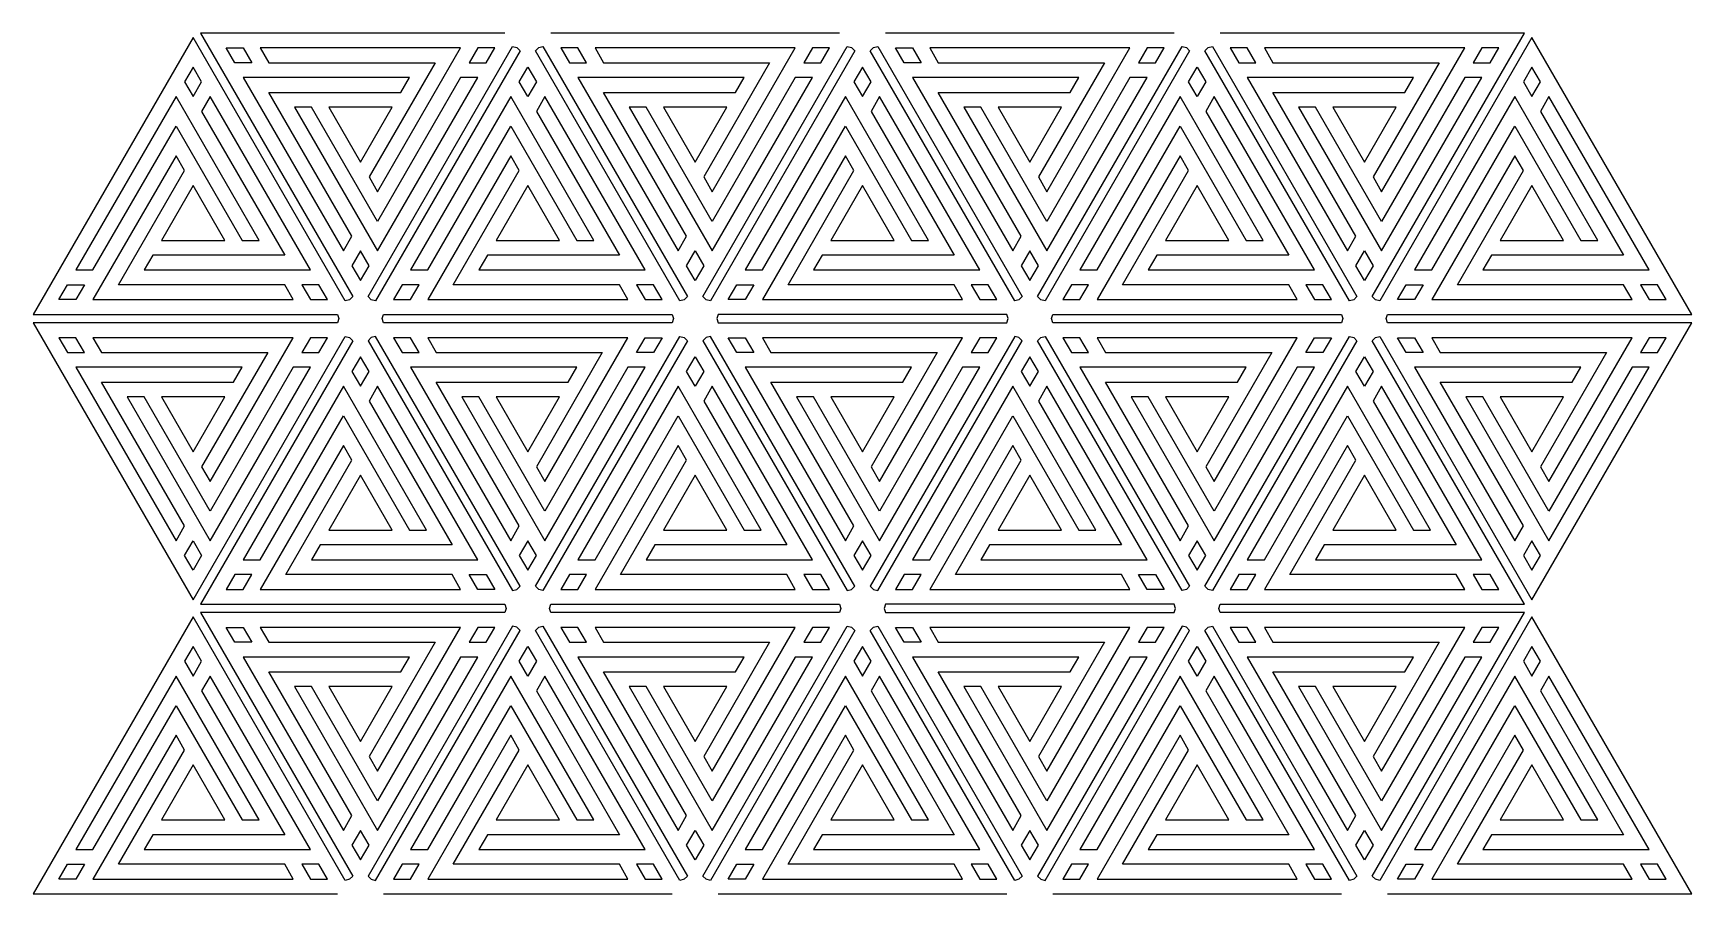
# Model space of a CAD drawing. Extents: x 10389 to 13191, y -163 to 1292.
import ezdxf

# ---------------------------------------------------------------- set-up
doc = ezdxf.new("R2010")
doc.units = 0
doc.layers.add('LAYER_01', color=7, linetype='CONTINUOUS')

msp = doc.modelspace()

# ---------------------------------------------------------------- linework, layer by layer
at = {"layer": 'LAYER_01'}
for p, q in [((11750.9, 1291.6), (11263.2, 1291.6)), ((12316.3, 1291.6), (11828.6, 1291.6)), ((10980.5, -162.9), (11468.2, -162.9)), ((11545.9, -162.9), (12033.6, -162.9)), ((12111.3, -162.9), (12599, -162.9))]:
    msp.add_line(p, q, dxfattribs=at)
for points in [[(11185.5, 1291.6), (10671.5, 1291.6), (10928.5, 846.4), (10923.3, 840.9), (10916, 839.2), (10659, 1284.4), (10388.8, 816.4), (10902.8, 816.4), (10905, 809.2), (10902.8, 802), (10388.8, 802), (10659, 333.9), (10916, 779.1), (10923.3, 777.4), (10928.5, 771.9), (10671.5, 326.7), (11185.5, 326.7), (11187.7, 319.5), (11185.5, 312.3), (10671.5, 312.3), (10928.5, -132.9), (10923.3, -138.3), (10916, -140.1), (10659, 305.1), (10388.8, -162.9), (10902.8, -162.9)], [(12676.6, -162.9), (13190.7, -162.9), (12920.5, 305.1), (12663.5, -140.1), (12656.1, -138.3), (12651, -132.9), (12908, 312.3), (12394, 312.3), (12391.8, 319.5), (12394, 326.7), (12908, 326.7), (12651, 771.9), (12656.1, 777.4), (12663.5, 779.1), (12920.5, 333.9), (13190.7, 802), (12676.6, 802), (12674.5, 809.2), (12676.6, 816.4), (13190.7, 816.4), (12920.5, 1284.4), (12663.5, 839.2), (12656.1, 840.9), (12651, 846.4), (12908, 1291.6), (12394, 1291.6)]]:
    msp.add_lwpolyline(points, dxfattribs=at)
for points in [[(10758.1, 1241.6), (10729.2, 1241.6), (10714.8, 1266.6), (10743.6, 1266.6)], [(10970.5, 1023.6), (11110.9, 1266.6), (10772.5, 1266.6), (10786.9, 1241.6), (11067.6, 1241.6), (10956.1, 1048.6)], [(11211.2, 1261.6), (10967.3, 839.2), (10960, 840.9), (10954.9, 846.4), (11198.7, 1268.8), (11206, 1267.1)], [(11154.2, 1241.6), (11168.6, 1266.6), (11139.7, 1266.6), (11125.3, 1241.6)], [(11493.9, 846.4), (11488.7, 840.9), (11481.4, 839.2), (11237.5, 1261.6), (11242.7, 1267.1), (11250, 1268.8)], [(11309, 1266.6), (11280.1, 1266.6), (11294.6, 1241.6), (11323.4, 1241.6)], [(11521.5, 1048.6), (11535.9, 1023.6), (11676.2, 1266.6), (11337.9, 1266.6), (11352.3, 1241.6), (11632.9, 1241.6)], [(11532.7, 839.2), (11525.4, 840.9), (11520.2, 846.4), (11764.1, 1268.8), (11771.4, 1267.1), (11776.6, 1261.6)], [(11719.5, 1241.6), (11734, 1266.6), (11705.1, 1266.6), (11690.7, 1241.6)], [(12059.3, 846.4), (12054.1, 840.9), (12046.8, 839.2), (11802.9, 1261.6), (11808.1, 1267.1), (11815.4, 1268.8)], [(11888.8, 1241.6), (11860, 1241.6), (11845.5, 1266.6), (11874.4, 1266.6)], [(12101.3, 1023.6), (12241.6, 1266.6), (11903.3, 1266.6), (11917.7, 1241.6), (12198.3, 1241.6), (12086.9, 1048.6)], [(12329.5, 1268.8), (12336.8, 1267.1), (12341.9, 1261.6), (12098.1, 839.2), (12090.8, 840.9), (12085.6, 846.4)], [(12284.9, 1241.6), (12299.3, 1266.6), (12270.5, 1266.6), (12256, 1241.6)], [(12612.2, 839.2), (12368.3, 1261.6), (12373.5, 1267.1), (12380.8, 1268.8), (12624.6, 846.4), (12619.5, 840.9)], [(12439.8, 1266.6), (12410.9, 1266.6), (12425.3, 1241.6), (12454.2, 1241.6)], [(12652.2, 1048.6), (12666.7, 1023.6), (12807, 1266.6), (12468.6, 1266.6), (12483.1, 1241.6), (12763.7, 1241.6)], [(12850.3, 1241.6), (12864.7, 1266.6), (12835.9, 1266.6), (12821.4, 1241.6)], [(10673.4, 1209.4), (10659, 1234.4), (10644.5, 1209.4), (10659, 1184.4)], [(11224.4, 1184.4), (11209.9, 1209.4), (11224.4, 1234.4), (11238.8, 1209.4)], [(11804.2, 1209.4), (11789.7, 1234.4), (11775.3, 1209.4), (11789.7, 1184.4)], [(12355.1, 1184.4), (12340.7, 1209.4), (12355.1, 1234.4), (12369.6, 1209.4)], [(12934.9, 1209.4), (12920.5, 1234.4), (12906.1, 1209.4), (12920.5, 1184.4)], [(11024.3, 1216.6), (10743.6, 1216.6), (10912.8, 923.6), (10927.2, 948.6), (10786.9, 1191.6), (11009.8, 1191.6)], [(10859.1, 1166.6), (10830.2, 1166.6), (10970.5, 923.6), (11139.7, 1216.6), (11110.9, 1216.6), (10970.5, 973.6)], [(11589.6, 1216.6), (11309, 1216.6), (11478.2, 923.6), (11492.6, 948.6), (11352.3, 1191.6), (11575.2, 1191.6)], [(11395.6, 1166.6), (11535.9, 923.6), (11705.1, 1216.6), (11676.2, 1216.6), (11535.9, 973.6), (11424.5, 1166.6)], [(12155, 1216.6), (11874.4, 1216.6), (12043.6, 923.6), (12058, 948.6), (11917.7, 1191.6), (12140.6, 1191.6)], [(11989.9, 1166.6), (11961, 1166.6), (12101.3, 923.6), (12270.5, 1216.6), (12241.6, 1216.6), (12101.3, 973.6)], [(12720.4, 1216.6), (12439.8, 1216.6), (12608.9, 923.6), (12623.4, 948.6), (12483.1, 1191.6), (12706, 1191.6)], [(12526.4, 1166.6), (12666.7, 923.6), (12835.9, 1216.6), (12807, 1216.6), (12666.7, 973.6), (12555.2, 1166.6)], [(10770.4, 941.4), (10630.1, 1184.4), (10460.9, 891.4), (10489.8, 891.4), (10630.1, 1134.4), (10741.6, 941.4)], [(10590.8, 916.4), (10576.4, 891.4), (10857, 891.4), (10687.8, 1184.4), (10673.4, 1159.4), (10813.7, 916.4)], [(11335.8, 941.4), (11195.5, 1184.4), (11026.3, 891.4), (11055.2, 891.4), (11195.5, 1134.4), (11306.9, 941.4)], [(11141.8, 891.4), (11422.4, 891.4), (11253.2, 1184.4), (11238.8, 1159.4), (11379.1, 916.4), (11156.2, 916.4)], [(11901.2, 941.4), (11760.9, 1184.4), (11591.7, 891.4), (11620.6, 891.4), (11760.9, 1134.4), (11872.3, 941.4)], [(11721.6, 916.4), (11707.2, 891.4), (11987.8, 891.4), (11818.6, 1184.4), (11804.2, 1159.4), (11944.5, 916.4)], [(12466.6, 941.4), (12326.3, 1184.4), (12157.1, 891.4), (12185.9, 891.4), (12326.3, 1134.4), (12437.7, 941.4)], [(12272.5, 891.4), (12553.2, 891.4), (12384, 1184.4), (12369.6, 1159.4), (12509.9, 916.4), (12287, 916.4)], [(13031.9, 941.4), (12891.6, 1184.4), (12722.5, 891.4), (12751.3, 891.4), (12891.6, 1134.4), (13003.1, 941.4)], [(12852.4, 916.4), (12837.9, 891.4), (13118.6, 891.4), (12949.4, 1184.4), (12934.9, 1159.4), (13075.3, 916.4)], [(10888, 1166.6), (10941.7, 1073.6), (10995.4, 1166.6)], [(11507.1, 1073.6), (11560.8, 1166.6), (11453.3, 1166.6)], [(12018.7, 1166.6), (12072.4, 1073.6), (12126.1, 1166.6)], [(12637.8, 1073.6), (12691.5, 1166.6), (12584.1, 1166.6)], [(10630.1, 1084.4), (10489.8, 841.4), (10828.2, 841.4), (10813.7, 866.4), (10533.1, 866.4), (10644.5, 1059.4)], [(11209.9, 1059.4), (11195.5, 1084.4), (11055.2, 841.4), (11393.5, 841.4), (11379.1, 866.4), (11098.5, 866.4)], [(11760.9, 1084.4), (11620.6, 841.4), (11958.9, 841.4), (11944.5, 866.4), (11663.9, 866.4), (11775.3, 1059.4)], [(12340.7, 1059.4), (12326.3, 1084.4), (12185.9, 841.4), (12524.3, 841.4), (12509.9, 866.4), (12229.2, 866.4)], [(12891.6, 1084.4), (12751.3, 841.4), (13089.7, 841.4), (13075.3, 866.4), (12794.6, 866.4), (12906.1, 1059.4)], [(10605.3, 941.4), (10712.7, 941.4), (10659, 1034.4)], [(11224.4, 1034.4), (11170.7, 941.4), (11278.1, 941.4)], [(11736, 941.4), (11843.5, 941.4), (11789.7, 1034.4)], [(12355.1, 1034.4), (12301.4, 941.4), (12408.8, 941.4)], [(12866.8, 941.4), (12974.2, 941.4), (12920.5, 1034.4)], [(10927.2, 898.6), (10941.7, 873.6), (10956.1, 898.6), (10941.7, 923.6)], [(11507.1, 923.6), (11521.5, 898.6), (11507.1, 873.6), (11492.6, 898.6)], [(12058, 898.6), (12072.4, 873.6), (12086.9, 898.6), (12072.4, 923.6)], [(12637.8, 923.6), (12652.2, 898.6), (12637.8, 873.6), (12623.4, 898.6)], [(10475.4, 866.4), (10460.9, 841.4), (10432.1, 841.4), (10446.5, 866.4)], [(10857, 841.4), (10885.9, 841.4), (10871.5, 866.4), (10842.6, 866.4)], [(11011.9, 866.4), (10997.4, 841.4), (11026.3, 841.4), (11040.7, 866.4)], [(11422.4, 841.4), (11451.3, 841.4), (11436.8, 866.4), (11408, 866.4)], [(11606.1, 866.4), (11591.7, 841.4), (11562.8, 841.4), (11577.3, 866.4)], [(11987.8, 841.4), (12016.7, 841.4), (12002.2, 866.4), (11973.4, 866.4)], [(12142.6, 866.4), (12128.2, 841.4), (12157.1, 841.4), (12171.5, 866.4)], [(12553.2, 841.4), (12582, 841.4), (12567.6, 866.4), (12538.7, 866.4)], [(12736.9, 866.4), (12722.5, 841.4), (12693.6, 841.4), (12708, 866.4)], [(13118.6, 841.4), (13147.4, 841.4), (13133, 866.4), (13104.1, 866.4)], [(11468.2, 802), (10980.5, 802), (10978.3, 809.2), (10980.5, 816.4), (11468.2, 816.4), (11470.4, 809.2)], [(12033.6, 802), (12035.8, 809.2), (12033.6, 816.4), (11545.9, 816.4), (11543.7, 809.2), (11545.9, 802)], [(12599, 816.4), (12601.2, 809.2), (12599, 802), (12111.3, 802), (12109.1, 809.2), (12111.3, 816.4)], [(10460.9, 777), (10432.1, 777), (10446.5, 752), (10475.4, 752)], [(10673.4, 558.9), (10687.8, 533.9), (10828.2, 777), (10489.8, 777), (10504.2, 752), (10784.9, 752)], [(10871.5, 752), (10885.9, 777), (10857, 777), (10842.6, 752)], [(10954.9, 771.9), (11198.7, 349.6), (11206, 351.3), (11211.2, 356.8), (10967.3, 779.1), (10960, 777.4)], [(11026.3, 777), (10997.4, 777), (11011.9, 752), (11040.7, 752)], [(11253.2, 533.9), (11393.5, 777), (11055.2, 777), (11069.6, 752), (11350.2, 752), (11238.8, 558.9)], [(11493.9, 771.9), (11250, 349.6), (11242.7, 351.3), (11237.5, 356.8), (11481.4, 779.1), (11488.7, 777.4)], [(11408, 752), (11422.4, 777), (11451.3, 777), (11436.8, 752)], [(11764.1, 349.6), (11771.4, 351.3), (11776.6, 356.8), (11532.7, 779.1), (11525.4, 777.4), (11520.2, 771.9)], [(11606.1, 752), (11577.3, 752), (11562.8, 777), (11591.7, 777)], [(11818.6, 533.9), (11958.9, 777), (11620.6, 777), (11635, 752), (11915.6, 752), (11804.2, 558.9)], [(11802.9, 356.8), (11808.1, 351.3), (11815.4, 349.6), (12059.3, 771.9), (12054.1, 777.4), (12046.8, 779.1)], [(12002.2, 752), (12016.7, 777), (11987.8, 777), (11973.4, 752)], [(12085.6, 771.9), (12090.8, 777.4), (12098.1, 779.1), (12341.9, 356.8), (12336.8, 351.3), (12329.5, 349.6)], [(12157.1, 777), (12128.2, 777), (12142.6, 752), (12171.5, 752)], [(12384, 533.9), (12524.3, 777), (12185.9, 777), (12200.4, 752), (12481, 752), (12369.6, 558.9)], [(12368.3, 356.8), (12612.2, 779.1), (12619.5, 777.4), (12624.6, 771.9), (12380.8, 349.6), (12373.5, 351.3)], [(12538.7, 752), (12553.2, 777), (12582, 777), (12567.6, 752)], [(12736.9, 752), (12708, 752), (12693.6, 777), (12722.5, 777)], [(12949.4, 533.9), (13089.7, 777), (12751.3, 777), (12765.8, 752), (13046.4, 752), (12934.9, 558.9)], [(13133, 752), (13147.4, 777), (13118.6, 777), (13104.1, 752)], [(10956.1, 719.8), (10941.7, 744.8), (10927.2, 719.8), (10941.7, 694.8)], [(11507.1, 694.8), (11492.6, 719.8), (11507.1, 744.8), (11521.5, 719.8)], [(12086.9, 719.8), (12072.4, 744.8), (12058, 719.8), (12072.4, 694.8)], [(12637.8, 694.8), (12623.4, 719.8), (12637.8, 744.8), (12652.2, 719.8)], [(10741.6, 727), (10460.9, 727), (10630.1, 433.9), (10644.5, 458.9), (10504.2, 702), (10727.1, 702)], [(10547.5, 677), (10687.8, 433.9), (10857, 727), (10828.2, 727), (10687.8, 483.9), (10576.4, 677)], [(11292.5, 702), (11306.9, 727), (11026.3, 727), (11195.5, 433.9), (11209.9, 458.9), (11069.6, 702)], [(11112.9, 677), (11253.2, 433.9), (11422.4, 727), (11393.5, 727), (11253.2, 483.9), (11141.8, 677)], [(11872.3, 727), (11591.7, 727), (11760.9, 433.9), (11775.3, 458.9), (11635, 702), (11857.9, 702)], [(11707.2, 677), (11678.3, 677), (11818.6, 433.9), (11987.8, 727), (11958.9, 727), (11818.6, 483.9)], [(12423.3, 702), (12437.7, 727), (12157.1, 727), (12326.3, 433.9), (12340.7, 458.9), (12200.4, 702)], [(12243.7, 677), (12384, 433.9), (12553.2, 727), (12524.3, 727), (12384, 483.9), (12272.5, 677)], [(13003.1, 727), (12722.5, 727), (12891.6, 433.9), (12906.1, 458.9), (12765.8, 702), (12988.6, 702)], [(12837.9, 677), (12809.1, 677), (12949.4, 433.9), (13118.6, 727), (13089.7, 727), (12949.4, 483.9)], [(10659, 583.9), (10712.7, 677), (10605.3, 677)], [(11024.3, 451.7), (11053.1, 451.7), (10912.8, 694.8), (10743.6, 401.7), (10772.5, 401.7), (10912.8, 644.8)], [(10859.1, 401.7), (11139.7, 401.7), (10970.5, 694.8), (10956.1, 669.8), (11096.4, 426.7), (10873.5, 426.7)], [(11278.1, 677), (11170.7, 677), (11224.4, 583.9)], [(11618.5, 451.7), (11478.2, 694.8), (11309, 401.7), (11337.9, 401.7), (11478.2, 644.8), (11589.6, 451.7)], [(11424.5, 401.7), (11705.1, 401.7), (11535.9, 694.8), (11521.5, 669.8), (11661.8, 426.7), (11438.9, 426.7)], [(11736, 677), (11789.7, 583.9), (11843.5, 677)], [(12155, 451.7), (12183.9, 451.7), (12043.6, 694.8), (11874.4, 401.7), (11903.3, 401.7), (12043.6, 644.8)], [(11989.9, 401.7), (12270.5, 401.7), (12101.3, 694.8), (12086.9, 669.8), (12227.2, 426.7), (12004.3, 426.7)], [(12408.8, 677), (12301.4, 677), (12355.1, 583.9)], [(12749.3, 451.7), (12608.9, 694.8), (12439.8, 401.7), (12468.6, 401.7), (12608.9, 644.8), (12720.4, 451.7)], [(12555.2, 401.7), (12835.9, 401.7), (12666.7, 694.8), (12652.2, 669.8), (12792.6, 426.7), (12569.7, 426.7)], [(12866.8, 677), (12920.5, 583.9), (12974.2, 677)], [(10912.8, 594.8), (10772.5, 351.7), (11110.9, 351.7), (11096.4, 376.7), (10815.8, 376.7), (10927.2, 569.8)], [(11492.6, 569.8), (11478.2, 594.8), (11337.9, 351.7), (11676.2, 351.7), (11661.8, 376.7), (11381.2, 376.7)], [(12043.6, 594.8), (11903.3, 351.7), (12241.6, 351.7), (12227.2, 376.7), (11946.6, 376.7), (12058, 569.8)], [(12623.4, 569.8), (12608.9, 594.8), (12468.6, 351.7), (12807, 351.7), (12792.6, 376.7), (12511.9, 376.7)], [(10995.4, 451.7), (10941.7, 544.8), (10888, 451.7)], [(11507.1, 544.8), (11453.3, 451.7), (11560.8, 451.7)], [(12126.1, 451.7), (12072.4, 544.8), (12018.7, 451.7)], [(12637.8, 544.8), (12584.1, 451.7), (12691.5, 451.7)], [(10659, 433.9), (10673.4, 408.9), (10659, 383.9), (10644.5, 408.9)], [(11209.9, 408.9), (11224.4, 383.9), (11238.8, 408.9), (11224.4, 433.9)], [(11775.3, 408.9), (11789.7, 383.9), (11804.2, 408.9), (11789.7, 433.9)], [(12340.7, 408.9), (12355.1, 383.9), (12369.6, 408.9), (12355.1, 433.9)], [(12906.1, 408.9), (12920.5, 383.9), (12934.9, 408.9), (12920.5, 433.9)], [(10729.2, 376.7), (10714.8, 351.7), (10743.6, 351.7), (10758.1, 376.7)], [(11125.3, 376.7), (11154.2, 376.7), (11168.6, 351.7), (11139.7, 351.7)], [(11294.6, 376.7), (11280.1, 351.7), (11309, 351.7), (11323.4, 376.7)], [(11705.1, 351.7), (11734, 351.7), (11719.5, 376.7), (11690.7, 376.7)], [(11860, 376.7), (11845.5, 351.7), (11874.4, 351.7), (11888.8, 376.7)], [(12256, 376.7), (12284.9, 376.7), (12299.3, 351.7), (12270.5, 351.7)], [(12425.3, 376.7), (12410.9, 351.7), (12439.8, 351.7), (12454.2, 376.7)], [(12835.9, 351.7), (12864.7, 351.7), (12850.3, 376.7), (12821.4, 376.7)], [(11263.2, 312.3), (11261, 319.5), (11263.2, 326.7), (11750.9, 326.7), (11753.1, 319.5), (11750.9, 312.3)], [(12316.3, 312.3), (12318.5, 319.5), (12316.3, 326.7), (11828.6, 326.7), (11826.4, 319.5), (11828.6, 312.3)], [(10758.1, 262.3), (10729.2, 262.3), (10714.8, 287.3), (10743.6, 287.3)], [(10970.5, 44.3), (11110.9, 287.3), (10772.5, 287.3), (10786.9, 262.3), (11067.6, 262.3), (10956.1, 69.3)], [(11211.2, 282.3), (11206, 287.8), (11198.7, 289.5), (10954.9, -132.9), (10960, -138.3), (10967.3, -140.1)], [(11154.2, 262.3), (11168.6, 287.3), (11139.7, 287.3), (11125.3, 262.3)], [(11493.9, -132.9), (11488.7, -138.3), (11481.4, -140.1), (11237.5, 282.3), (11242.7, 287.8), (11250, 289.5)], [(11309, 287.3), (11280.1, 287.3), (11294.6, 262.3), (11323.4, 262.3)], [(11521.5, 69.3), (11535.9, 44.3), (11676.2, 287.3), (11337.9, 287.3), (11352.3, 262.3), (11632.9, 262.3)], [(11776.6, 282.3), (11532.7, -140.1), (11525.4, -138.3), (11520.2, -132.9), (11764.1, 289.5), (11771.4, 287.8)], [(11719.5, 262.3), (11734, 287.3), (11705.1, 287.3), (11690.7, 262.3)], [(12059.3, -132.9), (12054.1, -138.3), (12046.8, -140.1), (11802.9, 282.3), (11808.1, 287.8), (11815.4, 289.5)], [(11888.8, 262.3), (11860, 262.3), (11845.5, 287.3), (11874.4, 287.3)], [(12101.3, 44.3), (12241.6, 287.3), (11903.3, 287.3), (11917.7, 262.3), (12198.3, 262.3), (12086.9, 69.3)], [(12085.6, -132.9), (12090.8, -138.3), (12098.1, -140.1), (12341.9, 282.3), (12336.8, 287.8), (12329.5, 289.5)], [(12284.9, 262.3), (12299.3, 287.3), (12270.5, 287.3), (12256, 262.3)], [(12368.3, 282.3), (12373.5, 287.8), (12380.8, 289.5), (12624.6, -132.9), (12619.5, -138.3), (12612.2, -140.1)], [(12439.8, 287.3), (12410.9, 287.3), (12425.3, 262.3), (12454.2, 262.3)], [(12652.2, 69.3), (12666.7, 44.3), (12807, 287.3), (12468.6, 287.3), (12483.1, 262.3), (12763.7, 262.3)], [(12850.3, 262.3), (12864.7, 287.3), (12835.9, 287.3), (12821.4, 262.3)], [(10673.4, 230.1), (10659, 255.1), (10644.5, 230.1), (10659, 205.1)], [(11224.4, 205.1), (11209.9, 230.1), (11224.4, 255.1), (11238.8, 230.1)], [(11804.2, 230.1), (11789.7, 255.1), (11775.3, 230.1), (11789.7, 205.1)], [(12355.1, 205.1), (12340.7, 230.1), (12355.1, 255.1), (12369.6, 230.1)], [(12934.9, 230.1), (12920.5, 255.1), (12906.1, 230.1), (12920.5, 205.1)], [(11024.3, 237.3), (10743.6, 237.3), (10912.8, -55.7), (10927.2, -30.7), (10786.9, 212.3), (11009.8, 212.3)], [(10859.1, 187.3), (10830.2, 187.3), (10970.5, -55.7), (11139.7, 237.3), (11110.9, 237.3), (10970.5, -5.7)], [(11589.6, 237.3), (11309, 237.3), (11478.2, -55.7), (11492.6, -30.7), (11352.3, 212.3), (11575.2, 212.3)], [(11395.6, 187.3), (11535.9, -55.7), (11705.1, 237.3), (11676.2, 237.3), (11535.9, -5.7), (11424.5, 187.3)], [(12155, 237.3), (11874.4, 237.3), (12043.6, -55.7), (12058, -30.7), (11917.7, 212.3), (12140.6, 212.3)], [(11989.9, 187.3), (11961, 187.3), (12101.3, -55.7), (12270.5, 237.3), (12241.6, 237.3), (12101.3, -5.7)], [(12720.4, 237.3), (12439.8, 237.3), (12608.9, -55.7), (12623.4, -30.7), (12483.1, 212.3), (12706, 212.3)], [(12526.4, 187.3), (12666.7, -55.7), (12835.9, 237.3), (12807, 237.3), (12666.7, -5.7), (12555.2, 187.3)], [(10770.4, -37.9), (10630.1, 205.1), (10460.9, -87.9), (10489.8, -87.9), (10630.1, 155.1), (10741.6, -37.9)], [(10590.8, -62.9), (10576.4, -87.9), (10857, -87.9), (10687.8, 205.1), (10673.4, 180.1), (10813.7, -62.9)], [(11335.8, -37.9), (11195.5, 205.1), (11026.3, -87.9), (11055.2, -87.9), (11195.5, 155.1), (11306.9, -37.9)], [(11141.8, -87.9), (11422.4, -87.9), (11253.2, 205.1), (11238.8, 180.1), (11379.1, -62.9), (11156.2, -62.9)], [(11901.2, -37.9), (11760.9, 205.1), (11591.7, -87.9), (11620.6, -87.9), (11760.9, 155.1), (11872.3, -37.9)], [(11721.6, -62.9), (11707.2, -87.9), (11987.8, -87.9), (11818.6, 205.1), (11804.2, 180.1), (11944.5, -62.9)], [(12466.6, -37.9), (12326.3, 205.1), (12157.1, -87.9), (12185.9, -87.9), (12326.3, 155.1), (12437.7, -37.9)], [(12272.5, -87.9), (12553.2, -87.9), (12384, 205.1), (12369.6, 180.1), (12509.9, -62.9), (12287, -62.9)], [(13031.9, -37.9), (12891.6, 205.1), (12722.5, -87.9), (12751.3, -87.9), (12891.6, 155.1), (13003.1, -37.9)], [(12852.4, -62.9), (12837.9, -87.9), (13118.6, -87.9), (12949.4, 205.1), (12934.9, 180.1), (13075.3, -62.9)], [(10888, 187.3), (10941.7, 94.3), (10995.4, 187.3)], [(11507.1, 94.3), (11560.8, 187.3), (11453.3, 187.3)], [(12018.7, 187.3), (12072.4, 94.3), (12126.1, 187.3)], [(12637.8, 94.3), (12691.5, 187.3), (12584.1, 187.3)], [(10630.1, 105.1), (10489.8, -137.9), (10828.2, -137.9), (10813.7, -112.9), (10533.1, -112.9), (10644.5, 80.1)], [(11209.9, 80.1), (11195.5, 105.1), (11055.2, -137.9), (11393.5, -137.9), (11379.1, -112.9), (11098.5, -112.9)], [(11760.9, 105.1), (11620.6, -137.9), (11958.9, -137.9), (11944.5, -112.9), (11663.9, -112.9), (11775.3, 80.1)], [(12340.7, 80.1), (12326.3, 105.1), (12185.9, -137.9), (12524.3, -137.9), (12509.9, -112.9), (12229.2, -112.9)], [(12891.6, 105.1), (12751.3, -137.9), (13089.7, -137.9), (13075.3, -112.9), (12794.6, -112.9), (12906.1, 80.1)], [(10605.3, -37.9), (10712.7, -37.9), (10659, 55.1)], [(11224.4, 55.1), (11170.7, -37.9), (11278.1, -37.9)], [(11736, -37.9), (11843.5, -37.9), (11789.7, 55.1)], [(12355.1, 55.1), (12301.4, -37.9), (12408.8, -37.9)], [(12866.8, -37.9), (12974.2, -37.9), (12920.5, 55.1)], [(10927.2, -80.7), (10941.7, -105.7), (10956.1, -80.7), (10941.7, -55.7)], [(11507.1, -55.7), (11521.5, -80.7), (11507.1, -105.7), (11492.6, -80.7)], [(12058, -80.7), (12072.4, -105.7), (12086.9, -80.7), (12072.4, -55.7)], [(12637.8, -55.7), (12652.2, -80.7), (12637.8, -105.7), (12623.4, -80.7)], [(10475.4, -112.9), (10460.9, -137.9), (10432.1, -137.9), (10446.5, -112.9)], [(10857, -137.9), (10885.9, -137.9), (10871.5, -112.9), (10842.6, -112.9)], [(11011.9, -112.9), (10997.4, -137.9), (11026.3, -137.9), (11040.7, -112.9)], [(11422.4, -137.9), (11451.3, -137.9), (11436.8, -112.9), (11408, -112.9)], [(11606.1, -112.9), (11591.7, -137.9), (11562.8, -137.9), (11577.3, -112.9)], [(11987.8, -137.9), (12016.7, -137.9), (12002.2, -112.9), (11973.4, -112.9)], [(12142.6, -112.9), (12128.2, -137.9), (12157.1, -137.9), (12171.5, -112.9)], [(12553.2, -137.9), (12582, -137.9), (12567.6, -112.9), (12538.7, -112.9)], [(12736.9, -112.9), (12722.5, -137.9), (12693.6, -137.9), (12708, -112.9)], [(13118.6, -137.9), (13147.4, -137.9), (13133, -112.9), (13104.1, -112.9)]]:
    msp.add_lwpolyline(points, close=True, dxfattribs=at)

doc.saveas('drawing.dxf')
